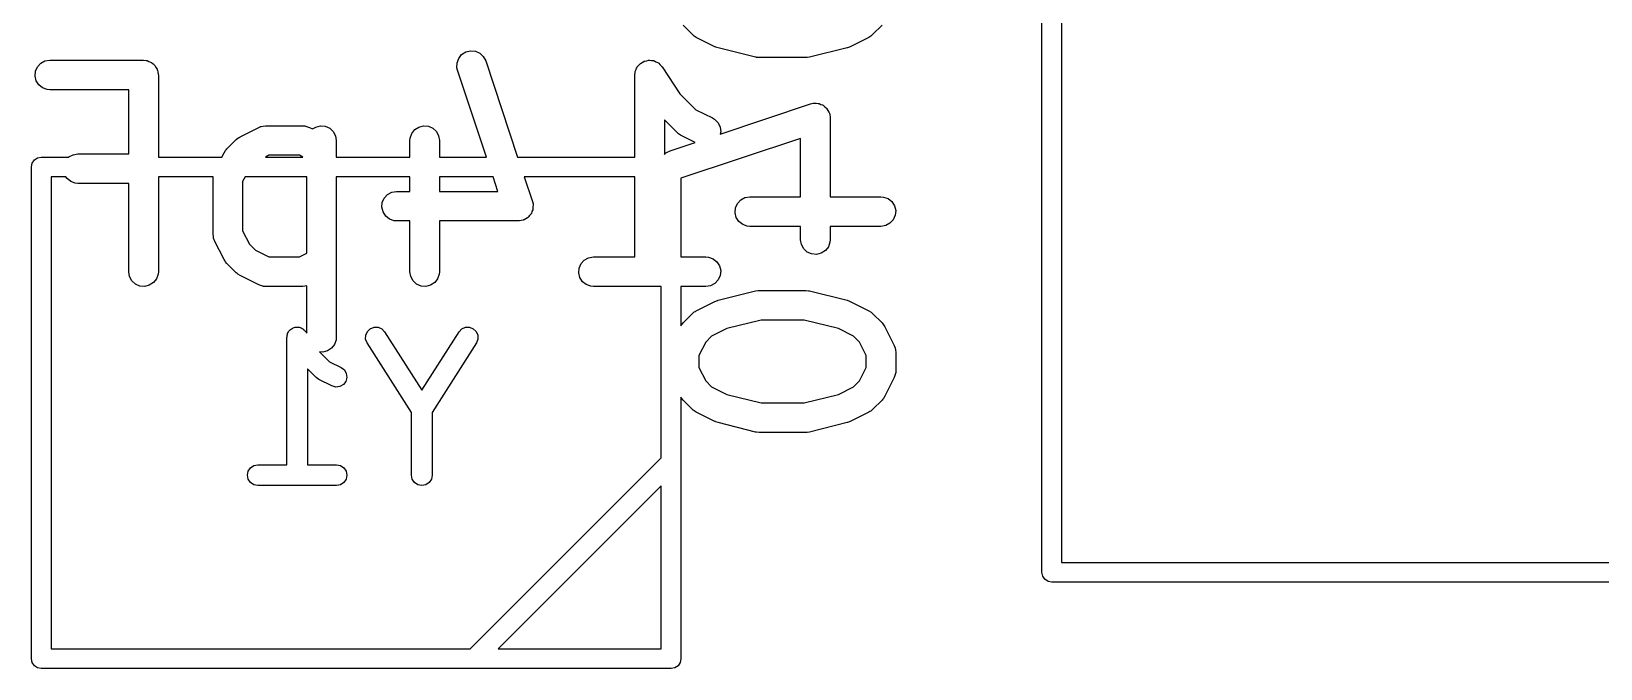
# Model space of a CAD drawing. Extents: x 112 to 157.4, y -89.4 to -52.4.
# Drawn here: x 116.32 to 124.29, y -78.99 to -75.75 of the extents above; entities that cross this region are included whole.
import ezdxf

# ---------------------------------------------------------------- set-up
doc = ezdxf.new("R2010")
doc.units = 0
doc.layers.add('BLACK', color=7, linetype='CONTINUOUS')

msp = doc.modelspace()

# ---------------------------------------------------------------- linework, layer by layer
at = {"layer": 'BLACK', "linetype": 'CONTINUOUS'}
for p, q in [((121.45, -78.5), (121.45, -71.5)), ((121.55, -71.55), (121.55, -78.45)), ((119.675, -75.7673), (119.627, -75.7197)), ((120.638, -75.7197), (120.59, -75.7673)), ((119.679, -75.7706), (119.675, -75.7673)), ((119.683, -75.7746), (119.679, -75.7706)), ((119.694, -75.7814), (119.683, -75.7746)), ((119.789, -75.829), (119.694, -75.7814)), ((120.571, -75.7814), (120.475, -75.829)), ((120.575, -75.7781), (120.571, -75.7814)), ((120.58, -75.7756), (120.575, -75.7781)), ((120.59, -75.7673), (120.58, -75.7756)), ((116.385, -75.9014), (116.41, -75.8974)), ((116.41, -75.8974), (116.886, -75.8974)), ((116.886, -75.8974), (116.899, -75.8985)), ((118.479, -75.9113), (118.487, -75.8881)), ((118.487, -75.8881), (118.502, -75.8689)), ((118.502, -75.8689), (118.523, -75.8557)), ((118.523, -75.8557), (118.547, -75.8499)), ((118.547, -75.8499), (118.572, -75.8523)), ((118.572, -75.8523), (118.594, -75.8624)), ((118.594, -75.8624), (118.612, -75.8793)), ((118.612, -75.8793), (118.624, -75.901)), ((119.442, -75.8999), (119.451, -75.8976)), ((119.451, -75.8976), (119.454, -75.8978)), ((119.454, -75.8978), (119.457, -75.8974)), ((119.457, -75.8974), (119.466, -75.8989)), ((119.791, -75.8295), (119.789, -75.829)), ((119.792, -75.8305), (119.791, -75.8295)), ((119.805, -75.8347), (119.792, -75.8305)), ((119.995, -75.8823), (119.805, -75.8347)), ((119.998, -75.8825), (119.995, -75.8823)), ((120, -75.8834), (119.998, -75.8825)), ((120.013, -75.8845), (120, -75.8834)), ((120.251, -75.8845), (120.013, -75.8845)), ((120.254, -75.8841), (120.251, -75.8845)), ((120.257, -75.8843), (120.254, -75.8841)), ((120.27, -75.8823), (120.257, -75.8843)), ((120.46, -75.8347), (120.27, -75.8823)), ((120.462, -75.834), (120.46, -75.8347)), ((120.463, -75.8338), (120.462, -75.834)), ((120.475, -75.829), (120.463, -75.8338)), ((116.335, -75.9783), (116.337, -75.9537)), ((116.337, -75.9537), (116.347, -75.9312)), ((116.347, -75.9312), (116.364, -75.9131)), ((116.364, -75.9131), (116.385, -75.9014)), ((116.899, -75.8985), (116.901, -75.8995)), ((116.901, -75.8995), (116.904, -75.8997)), ((116.904, -75.8997), (116.913, -75.9035)), ((116.913, -75.9035), (116.922, -75.9067)), ((116.922, -75.9067), (116.924, -75.9085)), ((116.924, -75.9085), (116.927, -75.9097)), ((116.927, -75.9097), (116.934, -75.9161)), ((116.934, -75.9161), (116.941, -75.9219)), ((116.941, -75.9219), (116.943, -75.9244)), ((116.943, -75.9244), (116.945, -75.9264)), ((116.945, -75.9264), (116.949, -75.9347)), ((116.949, -75.9347), (116.955, -75.9426)), ((116.955, -75.9426), (116.955, -75.9455)), ((116.955, -75.9455), (116.957, -75.9481)), ((116.957, -75.9481), (116.958, -75.9574)), ((116.958, -75.9574), (116.96, -75.9665)), ((116.96, -75.9665), (116.96, -75.9695)), ((116.96, -75.9695), (116.961, -75.9724)), ((116.961, -75.9724), (116.961, -76.3894)), ((118.478, -75.9359), (118.479, -75.9113)), ((118.481, -75.9485), (118.478, -75.9359)), ((118.628, -76.3894), (118.481, -75.9485)), ((118.624, -75.901), (118.786, -76.3894)), ((119.382, -75.9724), (119.383, -75.9595)), ((119.382, -76.3894), (119.382, -75.9724)), ((119.383, -75.9595), (119.384, -75.9569)), ((119.384, -75.9542), (119.388, -75.9454)), ((119.384, -75.9569), (119.384, -75.9542)), ((119.388, -75.9454), (119.391, -75.9362)), ((119.391, -75.9362), (119.393, -75.9341)), ((119.393, -75.9341), (119.394, -75.9316)), ((119.394, -75.9316), (119.401, -75.9245)), ((119.401, -75.9245), (119.407, -75.9169)), ((119.407, -75.9169), (119.409, -75.9154)), ((119.409, -75.9154), (119.411, -75.9134)), ((119.411, -75.9134), (119.419, -75.9088)), ((119.419, -75.9088), (119.427, -75.9035)), ((119.427, -75.9035), (119.43, -75.9029)), ((119.43, -75.9029), (119.432, -75.9016)), ((119.432, -75.9016), (119.442, -75.8999)), ((119.466, -75.8989), (119.476, -75.8997)), ((119.476, -75.8997), (119.478, -75.9008)), ((119.478, -75.9008), (119.481, -75.9013)), ((119.481, -75.9013), (119.489, -75.9058)), ((119.489, -75.9058), (119.498, -75.9097)), ((119.498, -75.9097), (119.5, -75.9115)), ((119.5, -75.9115), (119.503, -75.9128)), ((119.503, -75.9128), (119.509, -75.9198)), ((119.509, -75.9198), (119.516, -75.9264)), ((119.516, -75.9264), (119.518, -75.9288)), ((119.518, -75.9288), (119.52, -75.9308)), ((119.52, -75.9308), (119.611, -76.0675)), ((116.341, -76.0022), (116.335, -75.9783)), ((116.354, -76.0229), (116.341, -76.0022)), ((116.373, -76.0381), (116.354, -76.0229)), ((116.397, -76.0463), (116.373, -76.0381)), ((116.41, -76.0474), (116.397, -76.0463)), ((116.811, -76.0474), (116.41, -76.0474)), ((116.811, -76.3736), (116.811, -76.0474)), ((119.611, -76.0675), (119.692, -76.1488)), ((119.815, -76.2726), (120.275, -76.1193)), ((120.275, -76.1193), (120.288, -76.1163)), ((120.288, -76.1163), (120.291, -76.1163)), ((120.291, -76.1163), (120.293, -76.1157)), ((120.293, -76.1157), (120.303, -76.1165)), ((120.303, -76.1165), (120.313, -76.1167)), ((120.313, -76.1167), (120.315, -76.1176)), ((120.315, -76.1176), (120.318, -76.1178)), ((120.318, -76.1178), (120.327, -76.1218)), ((120.327, -76.1218), (120.336, -76.125)), ((120.336, -76.125), (120.338, -76.1267)), ((120.338, -76.1267), (120.34, -76.1278)), ((120.34, -76.1278), (120.347, -76.1344)), ((120.347, -76.1344), (120.355, -76.1405)), ((119.595, -76.2635), (119.532, -76.2011)), ((119.532, -76.2011), (119.532, -76.3765)), ((119.692, -76.1488), (119.776, -76.191)), ((119.776, -76.191), (119.787, -76.1978)), ((119.787, -76.1978), (119.805, -76.2155)), ((119.805, -76.2155), (119.815, -76.2378)), ((120.355, -76.1405), (120.356, -76.1427)), ((120.356, -76.1427), (120.358, -76.1445)), ((120.358, -76.1445), (120.363, -76.1531)), ((120.363, -76.1531), (120.368, -76.1612)), ((120.368, -76.1612), (120.369, -76.1638)), ((120.369, -76.1638), (120.37, -76.1662)), ((120.37, -76.1662), (120.372, -76.1758)), ((120.372, -76.1758), (120.374, -76.1852)), ((120.374, -76.1852), (120.374, -76.1878)), ((120.374, -76.1878), (120.374, -76.1905)), ((120.374, -76.1905), (120.374, -76.5917)), ((117.356, -76.3003), (117.366, -76.292)), ((117.366, -76.292), (117.371, -76.2895)), ((117.371, -76.2895), (117.376, -76.2863)), ((117.376, -76.2863), (117.471, -76.2386)), ((117.471, -76.2386), (117.479, -76.2355)), ((117.479, -76.2355), (117.48, -76.2348)), ((117.48, -76.2348), (117.481, -76.2346)), ((117.481, -76.2346), (117.483, -76.2339)), ((117.483, -76.2339), (117.494, -76.2325)), ((117.494, -76.2325), (117.505, -76.2307)), ((117.505, -76.2307), (117.695, -76.2307)), ((117.695, -76.2307), (117.704, -76.2314)), ((117.704, -76.2314), (117.705, -76.2314)), ((117.705, -76.2314), (117.706, -76.2317)), ((117.706, -76.2317), (117.708, -76.2318)), ((117.708, -76.2318), (117.718, -76.2354)), ((117.718, -76.2354), (117.729, -76.2386)), ((117.729, -76.2386), (117.745, -76.2469)), ((117.745, -76.2469), (117.761, -76.2369)), ((117.761, -76.2369), (117.785, -76.2309)), ((117.785, -76.2309), (117.809, -76.2331)), ((117.809, -76.2331), (117.832, -76.243)), ((117.832, -76.243), (117.85, -76.2597)), ((117.85, -76.2597), (117.861, -76.2814)), ((117.861, -76.2814), (117.865, -76.3057)), ((118.239, -76.3057), (118.24, -76.2928)), ((118.24, -76.2928), (118.249, -76.2696)), ((118.249, -76.2696), (118.264, -76.2502)), ((118.264, -76.2502), (118.284, -76.2369)), ((118.284, -76.2369), (118.308, -76.2309)), ((118.308, -76.2309), (118.333, -76.2331)), ((118.333, -76.2331), (118.355, -76.243)), ((118.355, -76.243), (118.374, -76.2597)), ((118.374, -76.2597), (118.385, -76.2814)), ((118.385, -76.2814), (118.389, -76.3057)), ((119.599, -76.2668), (119.595, -76.2635)), ((119.603, -76.2708), (119.599, -76.2668)), ((119.614, -76.2776), (119.603, -76.2708)), ((119.689, -76.3149), (119.614, -76.2776)), ((120.224, -76.2945), (119.616, -76.4972)), ((119.815, -76.2378), (119.818, -76.2622)), ((119.818, -76.2622), (119.815, -76.2726)), ((120.224, -76.5917), (120.224, -76.2945)), ((116.528, -76.3776), (116.552, -76.3736)), ((116.552, -76.3736), (116.811, -76.3736)), ((117.284, -76.3894), (117.295, -76.3674)), ((117.295, -76.3674), (117.302, -76.3564)), ((117.302, -76.3564), (117.306, -76.3525)), ((117.306, -76.3525), (117.309, -76.3479)), ((117.309, -76.3479), (117.356, -76.3003)), ((117.865, -76.3057), (117.865, -76.3894)), ((118.239, -76.3894), (118.239, -76.3057)), ((118.389, -76.3057), (118.389, -76.3894)), ((119.532, -76.3765), (119.539, -76.3689)), ((119.539, -76.3689), (119.561, -76.3574)), ((119.561, -76.3574), (119.689, -76.3149)), ((116.316, -76.4394), (116.32, -76.4203)), ((116.316, -78.9394), (116.316, -76.4394)), ((116.32, -76.4203), (116.331, -76.4041)), ((116.331, -76.4041), (116.347, -76.3932)), ((116.347, -76.3932), (116.366, -76.3894)), ((116.366, -76.3894), (116.506, -76.3894)), ((116.506, -76.3893), (116.528, -76.3776)), ((116.506, -76.3894), (116.506, -76.3893)), ((116.961, -76.3894), (117.284, -76.3894)), ((117.522, -76.3807), (117.505, -76.3894)), ((117.505, -76.3894), (117.695, -76.3894)), ((117.678, -76.3807), (117.522, -76.3807)), ((117.695, -76.3894), (117.678, -76.3807)), ((117.865, -76.3894), (118.239, -76.3894)), ((118.389, -76.3894), (118.628, -76.3894)), ((118.786, -76.3894), (119.382, -76.3894)), ((116.491, -76.4894), (116.416, -76.4894)), ((116.416, -76.4894), (116.416, -78.8894)), ((116.497, -76.499), (116.491, -76.4894)), ((116.516, -76.5143), (116.497, -76.499)), ((116.539, -76.5225), (116.516, -76.5143)), ((116.552, -76.5236), (116.539, -76.5225)), ((116.811, -76.5236), (116.552, -76.5236)), ((116.811, -76.9724), (116.811, -76.5236)), ((117.24, -76.4894), (116.961, -76.4894)), ((116.961, -76.4894), (116.961, -76.9724)), ((117.239, -76.4962), (117.24, -76.4894)), ((117.239, -76.7819), (117.239, -76.4962)), ((117.402, -76.4894), (117.389, -76.5139)), ((117.389, -76.5139), (117.389, -76.7642)), ((117.715, -76.4894), (117.402, -76.4894)), ((117.715, -76.8784), (117.715, -76.4894)), ((118.239, -76.4894), (117.865, -76.4894)), ((117.865, -76.4894), (117.865, -77.3057)), ((118.239, -76.564), (118.239, -76.4894)), ((118.389, -76.4894), (118.389, -76.564)), ((118.662, -76.4894), (118.389, -76.4894)), ((118.686, -76.564), (118.662, -76.4894)), ((119.382, -76.4894), (118.82, -76.4894)), ((118.82, -76.4894), (118.862, -76.6153)), ((119.382, -76.8974), (119.382, -76.4894)), ((119.616, -76.4972), (119.616, -76.8974)), ((118.099, -76.6204), (118.109, -76.5979)), ((118.109, -76.5979), (118.125, -76.5798)), ((118.125, -76.5798), (118.147, -76.5681)), ((118.147, -76.5681), (118.171, -76.564)), ((118.171, -76.564), (118.239, -76.564)), ((118.389, -76.564), (118.686, -76.564)), ((118.862, -76.6153), (118.865, -76.6279)), ((119.903, -76.6255), (119.92, -76.6074)), ((119.92, -76.6074), (119.941, -76.5957)), ((119.941, -76.5957), (119.966, -76.5917)), ((119.966, -76.5917), (120.224, -76.5917)), ((120.374, -76.5917), (120.632, -76.5917)), ((120.632, -76.5917), (120.645, -76.5928)), ((120.645, -76.5928), (120.669, -76.6009)), ((120.669, -76.6009), (120.688, -76.6162)), ((118.097, -76.6449), (118.099, -76.6204)), ((118.103, -76.6688), (118.097, -76.6449)), ((118.116, -76.6895), (118.103, -76.6688)), ((118.135, -76.7048), (118.116, -76.6895)), ((118.84, -76.6949), (118.838, -76.6964)), ((118.847, -76.6874), (118.84, -76.6949)), ((118.853, -76.6802), (118.847, -76.6874)), ((118.854, -76.6778), (118.853, -76.6802)), ((118.856, -76.6757), (118.854, -76.6778)), ((118.859, -76.6666), (118.856, -76.6757)), ((118.863, -76.6577), (118.859, -76.6666)), ((118.864, -76.6525), (118.863, -76.655)), ((118.863, -76.655), (118.863, -76.6577)), ((118.865, -76.6332), (118.864, -76.6428)), ((118.864, -76.6428), (118.864, -76.6525)), ((118.865, -76.6279), (118.865, -76.6306)), ((118.865, -76.6306), (118.865, -76.6332)), ((119.891, -76.6726), (119.893, -76.648)), ((119.897, -76.6965), (119.891, -76.6726)), ((119.893, -76.648), (119.903, -76.6255)), ((120.688, -76.6162), (120.701, -76.6369)), ((120.705, -76.6853), (120.695, -76.7078)), ((120.701, -76.6369), (120.707, -76.6608)), ((120.707, -76.6608), (120.705, -76.6853)), ((117.389, -76.7642), (117.424, -76.8327)), ((118.159, -76.7129), (118.135, -76.7048)), ((118.171, -76.714), (118.159, -76.7129)), ((118.239, -76.714), (118.171, -76.714)), ((118.239, -76.9724), (118.239, -76.714)), ((118.79, -76.714), (118.389, -76.714)), ((118.389, -76.714), (118.389, -76.9724)), ((118.793, -76.7136), (118.79, -76.714)), ((118.796, -76.7139), (118.793, -76.7136)), ((118.805, -76.7116), (118.796, -76.7139)), ((118.815, -76.71), (118.805, -76.7116)), ((118.817, -76.7087), (118.815, -76.71)), ((118.82, -76.7081), (118.817, -76.7087)), ((118.828, -76.7029), (118.82, -76.7081)), ((118.836, -76.6983), (118.828, -76.7029)), ((118.838, -76.6964), (118.836, -76.6983)), ((119.91, -76.7171), (119.897, -76.6965)), ((119.93, -76.7324), (119.91, -76.7171)), ((119.953, -76.7405), (119.93, -76.7324)), ((119.966, -76.7417), (119.953, -76.7405)), ((120.224, -76.7417), (119.966, -76.7417)), ((120.224, -76.8095), (120.224, -76.7417)), ((120.632, -76.7417), (120.374, -76.7417)), ((120.374, -76.7417), (120.374, -76.8095)), ((120.657, -76.7376), (120.632, -76.7417)), ((120.678, -76.7259), (120.657, -76.7376)), ((120.695, -76.7078), (120.678, -76.7259)), ((117.241, -76.7926), (117.239, -76.7819)), ((117.242, -76.8034), (117.241, -76.7926)), ((117.243, -76.8053), (117.242, -76.8034)), ((117.243, -76.8062), (117.243, -76.8053)), ((117.244, -76.8077), (117.243, -76.8062)), ((117.247, -76.8154), (117.244, -76.8077)), ((117.295, -76.9107), (117.247, -76.8154)), ((117.424, -76.8327), (117.454, -76.8631)), ((120.228, -76.8338), (120.224, -76.8095)), ((120.24, -76.8555), (120.228, -76.8338)), ((120.365, -76.8457), (120.35, -76.865)), ((120.373, -76.8224), (120.365, -76.8457)), ((120.374, -76.8095), (120.373, -76.8224)), ((117.298, -76.9152), (117.295, -76.9107)), ((117.301, -76.9203), (117.298, -76.9152)), ((117.309, -76.9302), (117.301, -76.9203)), ((117.356, -76.9778), (117.309, -76.9302)), ((117.454, -76.8631), (117.522, -76.8974)), ((117.522, -76.8974), (117.678, -76.8974)), ((117.678, -76.8974), (117.715, -76.8784)), ((119.099, -76.9537), (119.109, -76.9312)), ((119.109, -76.9312), (119.125, -76.9131)), ((119.125, -76.9131), (119.147, -76.9014)), ((119.147, -76.9014), (119.171, -76.8974)), ((119.171, -76.8974), (119.382, -76.8974)), ((119.616, -76.8974), (119.743, -76.8974)), ((119.743, -76.8974), (119.756, -76.8985)), ((119.756, -76.8985), (119.779, -76.9067)), ((119.779, -76.9067), (119.798, -76.9219)), ((119.798, -76.9219), (119.812, -76.9426)), ((120.258, -76.8722), (120.24, -76.8555)), ((120.28, -76.8822), (120.258, -76.8722)), ((120.305, -76.8843), (120.28, -76.8822)), ((120.329, -76.8784), (120.305, -76.8843)), ((120.35, -76.865), (120.329, -76.8784)), ((116.815, -76.9967), (116.811, -76.9724)), ((116.826, -77.0183), (116.815, -76.9967)), ((116.951, -77.0085), (116.936, -77.0279)), ((116.96, -76.9853), (116.951, -77.0085)), ((116.961, -76.9724), (116.96, -76.9853)), ((117.361, -76.9811), (117.356, -76.9778)), ((117.365, -76.9851), (117.361, -76.9811)), ((117.376, -76.9918), (117.365, -76.9851)), ((117.471, -77.0395), (117.376, -76.9918)), ((118.243, -76.9967), (118.239, -76.9724)), ((118.255, -77.0183), (118.243, -76.9967)), ((118.38, -77.0085), (118.365, -77.0279)), ((118.388, -76.9853), (118.38, -77.0085)), ((118.389, -76.9724), (118.388, -76.9853)), ((119.097, -76.9783), (119.099, -76.9537)), ((119.103, -77.0022), (119.097, -76.9783)), ((119.116, -77.0229), (119.103, -77.0022)), ((119.806, -77.0136), (119.789, -77.0316)), ((119.816, -76.991), (119.806, -77.0136)), ((119.812, -76.9426), (119.818, -76.9665)), ((119.818, -76.9665), (119.816, -76.991)), ((116.845, -77.0351), (116.826, -77.0183)), ((116.867, -77.045), (116.845, -77.0351)), ((116.892, -77.0471), (116.867, -77.045)), ((116.915, -77.0412), (116.892, -77.0471)), ((116.936, -77.0279), (116.915, -77.0412)), ((117.482, -77.0427), (117.471, -77.0395)), ((117.492, -77.0463), (117.482, -77.0427)), ((117.494, -77.0464), (117.492, -77.0463)), ((117.495, -77.0467), (117.494, -77.0464)), ((117.496, -77.0467), (117.495, -77.0467)), ((117.505, -77.0474), (117.496, -77.0467)), ((117.695, -77.0474), (117.505, -77.0474)), ((117.706, -77.0456), (117.695, -77.0474)), ((117.715, -77.0444), (117.706, -77.0456)), ((117.715, -77.2854), (117.715, -77.0444)), ((118.273, -77.0351), (118.255, -77.0183)), ((118.296, -77.045), (118.273, -77.0351)), ((118.32, -77.0471), (118.296, -77.045)), ((118.344, -77.0412), (118.32, -77.0471)), ((118.365, -77.0279), (118.344, -77.0412)), ((119.135, -77.0381), (119.116, -77.0229)), ((119.159, -77.0463), (119.135, -77.0381)), ((119.171, -77.0474), (119.159, -77.0463)), ((119.516, -77.0474), (119.171, -77.0474)), ((119.516, -77.9187), (119.516, -77.0474)), ((119.743, -77.0474), (119.616, -77.0474)), ((119.616, -77.0474), (119.616, -77.2469)), ((119.767, -77.0433), (119.743, -77.0474)), ((119.789, -77.0316), (119.767, -77.0433)), ((119.805, -77.1177), (119.995, -77.0701)), ((119.995, -77.0701), (120.008, -77.0681)), ((120.008, -77.0681), (120.011, -77.0683)), ((120.011, -77.0683), (120.013, -77.0679)), ((120.013, -77.0679), (120.251, -77.0679)), ((120.251, -77.0679), (120.264, -77.069)), ((120.264, -77.069), (120.267, -77.0699)), ((120.267, -77.0699), (120.27, -77.0701)), ((120.27, -77.0701), (120.46, -77.1177)), ((119.69, -77.1743), (119.694, -77.171)), ((119.694, -77.171), (119.789, -77.1234)), ((119.789, -77.1234), (119.801, -77.1186)), ((119.801, -77.1186), (119.803, -77.1184)), ((119.803, -77.1184), (119.805, -77.1177)), ((120.46, -77.1177), (120.472, -77.1219)), ((120.472, -77.1219), (120.474, -77.1229)), ((120.474, -77.1229), (120.475, -77.1234)), ((120.475, -77.1234), (120.571, -77.171)), ((120.571, -77.171), (120.582, -77.1778)), ((119.616, -77.2469), (119.62, -77.2411)), ((119.62, -77.2411), (119.624, -77.2372)), ((119.624, -77.2372), (119.627, -77.2327)), ((119.627, -77.2327), (119.675, -77.1851)), ((119.675, -77.1851), (119.684, -77.1767)), ((119.684, -77.1767), (119.69, -77.1743)), ((120.023, -77.2179), (119.849, -77.2612)), ((120.242, -77.2179), (120.023, -77.2179)), ((120.416, -77.2612), (120.242, -77.2179)), ((120.582, -77.1778), (120.586, -77.1818)), ((120.586, -77.1818), (120.59, -77.1851)), ((120.59, -77.1851), (120.638, -77.2327)), ((120.638, -77.2327), (120.646, -77.2426)), ((120.646, -77.2426), (120.649, -77.2476)), ((120.649, -77.2476), (120.652, -77.2522)), ((120.652, -77.2522), (120.699, -77.3474)), ((117.614, -77.3061), (117.615, -77.301)), ((117.614, -77.9536), (117.614, -77.3061)), ((117.615, -77.2958), (117.617, -77.2911)), ((117.615, -77.301), (117.615, -77.2958)), ((117.617, -77.2911), (117.618, -77.286)), ((117.618, -77.286), (117.621, -77.2817)), ((117.621, -77.2817), (117.623, -77.2769)), ((117.623, -77.2769), (117.626, -77.2733)), ((117.626, -77.2733), (117.629, -77.269)), ((117.629, -77.269), (117.633, -77.2661)), ((117.633, -77.2661), (117.637, -77.2624)), ((117.637, -77.2624), (117.642, -77.2605)), ((117.642, -77.2605), (117.646, -77.2576)), ((117.646, -77.2576), (117.651, -77.2566)), ((117.651, -77.2566), (117.656, -77.2546)), ((117.656, -77.2546), (117.661, -77.2546)), ((117.661, -77.2546), (117.666, -77.2536)), ((117.666, -77.2536), (117.671, -77.2546)), ((117.671, -77.2546), (117.676, -77.2546)), ((117.676, -77.2546), (117.681, -77.2566)), ((117.681, -77.2566), (117.686, -77.2576)), ((117.686, -77.2576), (117.691, -77.2605)), ((117.691, -77.2605), (117.695, -77.2625)), ((117.695, -77.2625), (117.699, -77.2661)), ((117.699, -77.2661), (117.703, -77.269)), ((117.703, -77.269), (117.706, -77.2733)), ((117.706, -77.2733), (117.71, -77.277)), ((117.71, -77.277), (117.715, -77.2854)), ((117.864, -77.3186), (117.856, -77.3418)), ((117.865, -77.3057), (117.864, -77.3186)), ((118.014, -77.3152), (118.015, -77.2947)), ((118.022, -77.3343), (118.014, -77.3152)), ((118.015, -77.2947), (118.023, -77.276)), ((118.023, -77.276), (118.038, -77.2618)), ((118.038, -77.2618), (118.057, -77.2544)), ((118.057, -77.2544), (118.078, -77.2549)), ((118.078, -77.2549), (118.096, -77.2631)), ((118.096, -77.2631), (118.11, -77.2779)), ((118.11, -77.2779), (118.3, -77.575)), ((118.3, -77.575), (118.489, -77.2779)), ((118.489, -77.2779), (118.503, -77.2631)), ((118.503, -77.2631), (118.521, -77.2549)), ((118.521, -77.2549), (118.542, -77.2544)), ((118.542, -77.2544), (118.561, -77.2618)), ((118.561, -77.2618), (118.576, -77.276)), ((118.576, -77.276), (118.584, -77.2947)), ((118.585, -77.3152), (118.577, -77.3343)), ((118.584, -77.2947), (118.585, -77.3152)), ((119.742, -77.3301), (119.707, -77.3987)), ((119.772, -77.2997), (119.742, -77.3301)), ((119.849, -77.2612), (119.772, -77.2997)), ((120.493, -77.2997), (120.416, -77.2612)), ((120.523, -77.3301), (120.493, -77.2997)), ((120.557, -77.3987), (120.523, -77.3301)), ((117.796, -77.3805), (117.78, -77.3791)), ((117.78, -77.3791), (117.831, -77.4296)), ((117.82, -77.3745), (117.796, -77.3805)), ((117.841, -77.3612), (117.82, -77.3745)), ((117.856, -77.3418), (117.841, -77.3612)), ((118.247, -77.6881), (118.022, -77.3343)), ((118.577, -77.3343), (118.352, -77.6881)), ((119.707, -77.3987), (119.707, -77.4585)), ((120.557, -77.4585), (120.557, -77.3987)), ((120.699, -77.3474), (120.703, -77.3552)), ((120.703, -77.3552), (120.703, -77.3567)), ((120.703, -77.3567), (120.703, -77.3576)), ((120.703, -77.3576), (120.704, -77.3594)), ((120.704, -77.3594), (120.706, -77.3702)), ((120.706, -77.3702), (120.707, -77.381)), ((120.707, -77.381), (120.707, -77.4762)), ((117.762, -77.5099), (117.719, -77.4662)), ((117.719, -77.4662), (117.719, -77.9536)), ((117.831, -77.4296), (117.89, -77.4591)), ((117.89, -77.4591), (117.906, -77.4717)), ((117.906, -77.4717), (117.916, -77.4895)), ((117.916, -77.4895), (117.919, -77.5098)), ((119.707, -77.4585), (119.742, -77.527)), ((120.523, -77.527), (120.557, -77.4585)), ((120.706, -77.4891), (120.703, -77.4993)), ((120.707, -77.4862), (120.706, -77.4871)), ((120.706, -77.4871), (120.706, -77.4891)), ((120.707, -77.4762), (120.707, -77.4845)), ((120.707, -77.4845), (120.707, -77.4862)), ((117.769, -77.5146), (117.762, -77.5099)), ((117.776, -77.5197), (117.769, -77.5146)), ((117.843, -77.5531), (117.776, -77.5197)), ((117.862, -77.5585), (117.843, -77.5531)), ((117.883, -77.5559), (117.862, -77.5585)), ((117.901, -77.5458), (117.883, -77.5559)), ((117.913, -77.5296), (117.901, -77.5458)), ((117.919, -77.5098), (117.913, -77.5296)), ((119.742, -77.527), (119.772, -77.5574)), ((119.772, -77.5574), (119.849, -77.5959)), ((120.416, -77.5959), (120.493, -77.5574)), ((120.493, -77.5574), (120.523, -77.527)), ((120.699, -77.5097), (120.652, -77.605)), ((120.703, -77.4993), (120.699, -77.5097)), ((119.619, -77.6146), (119.616, -77.6095)), ((119.616, -77.6095), (119.616, -77.6095)), ((119.616, -77.6095), (119.616, -78.9394)), ((119.627, -77.6245), (119.619, -77.6146)), ((119.675, -77.6721), (119.627, -77.6245)), ((119.849, -77.5959), (120.023, -77.6393)), ((120.023, -77.6393), (120.242, -77.6393)), ((120.242, -77.6393), (120.416, -77.5959)), ((120.638, -77.6245), (120.59, -77.6721)), ((120.641, -77.6199), (120.638, -77.6245)), ((120.645, -77.616), (120.641, -77.6199)), ((120.652, -77.605), (120.645, -77.616)), ((118.247, -78.0061), (118.247, -77.6881)), ((118.352, -77.6881), (118.352, -78.0061)), ((119.679, -77.6753), (119.675, -77.6721)), ((119.683, -77.6794), (119.679, -77.6753)), ((119.694, -77.6861), (119.683, -77.6794)), ((119.789, -77.7337), (119.694, -77.6861)), ((120.571, -77.6861), (120.475, -77.7337)), ((120.575, -77.6828), (120.571, -77.6861)), ((120.58, -77.6804), (120.575, -77.6828)), ((120.59, -77.6721), (120.58, -77.6804)), ((119.791, -77.7343), (119.789, -77.7337)), ((119.792, -77.7352), (119.791, -77.7343)), ((119.805, -77.7394), (119.792, -77.7352)), ((119.995, -77.787), (119.805, -77.7394)), ((119.998, -77.7873), (119.995, -77.787)), ((120, -77.7882), (119.998, -77.7873)), ((120.013, -77.7893), (120, -77.7882)), ((120.251, -77.7893), (120.013, -77.7893)), ((120.254, -77.7888), (120.251, -77.7893)), ((120.257, -77.7891), (120.254, -77.7888)), ((120.27, -77.787), (120.257, -77.7891)), ((120.46, -77.7394), (120.27, -77.787)), ((120.462, -77.7387), (120.46, -77.7394)), ((120.463, -77.7385), (120.462, -77.7387)), ((120.475, -77.7337), (120.463, -77.7385)), ((117.418, -77.986), (117.429, -77.969)), ((117.429, -77.969), (117.446, -77.9576)), ((117.446, -77.9576), (117.466, -77.9536)), ((117.466, -77.9536), (117.614, -77.9536)), ((117.719, -77.9536), (117.866, -77.9536)), ((117.866, -77.9536), (117.886, -77.9576)), ((117.886, -77.9576), (117.903, -77.969)), ((117.903, -77.969), (117.915, -77.986)), ((118.545, -78.8894), (119.516, -77.9187)), ((117.414, -78.0061), (117.418, -77.986)), ((117.418, -78.0262), (117.414, -78.0061)), ((117.429, -78.0432), (117.418, -78.0262)), ((117.446, -78.0546), (117.429, -78.0432)), ((117.903, -78.0432), (117.886, -78.0546)), ((117.915, -78.0262), (117.903, -78.0432)), ((117.915, -77.986), (117.919, -78.0061)), ((117.919, -78.0061), (117.915, -78.0262)), ((118.251, -78.0262), (118.247, -78.0061)), ((118.262, -78.0432), (118.251, -78.0262)), ((118.279, -78.0546), (118.262, -78.0432)), ((118.337, -78.0432), (118.32, -78.0546)), ((118.348, -78.0262), (118.337, -78.0432)), ((118.352, -78.0061), (118.348, -78.0262)), ((117.466, -78.0586), (117.446, -78.0546)), ((117.866, -78.0586), (117.466, -78.0586)), ((117.886, -78.0546), (117.866, -78.0586)), ((118.3, -78.0586), (118.279, -78.0546)), ((118.32, -78.0546), (118.3, -78.0586)), ((119.516, -78.0602), (118.687, -78.8894)), ((119.516, -78.8894), (119.516, -78.0602)), ((121.454, -78.5191), (121.45, -78.5)), ((121.465, -78.5354), (121.454, -78.5191)), ((121.55, -78.45), (127.479, -78.45)), ((121.481, -78.5462), (121.465, -78.5354)), ((121.5, -78.55), (121.481, -78.5462)), ((127.5, -78.55), (121.5, -78.55)), ((116.416, -78.8894), (118.545, -78.8894)), ((118.687, -78.8894), (119.516, -78.8894)), ((116.32, -78.9586), (116.316, -78.9394)), ((116.331, -78.9748), (116.32, -78.9586)), ((116.347, -78.9856), (116.331, -78.9748)), ((116.366, -78.9894), (116.347, -78.9856)), ((119.566, -78.9894), (116.366, -78.9894)), ((119.585, -78.9856), (119.566, -78.9894)), ((119.602, -78.9748), (119.585, -78.9856)), ((119.612, -78.9586), (119.602, -78.9748)), ((119.616, -78.9394), (119.612, -78.9586))]:
    msp.add_line(p, q, dxfattribs=at)

doc.saveas('drawing.dxf')
